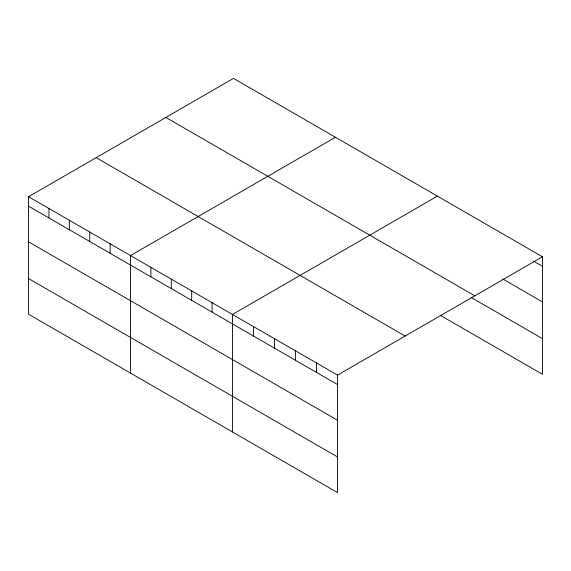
<?xml version="1.0" encoding="UTF-8"?>
<svg xmlns="http://www.w3.org/2000/svg" width="571" height="571" viewBox="0 0 571 571"><rect width="100%" height="100%" fill="white"/><g stroke="black" fill="none" stroke-linecap="round" stroke-linejoin="round"><path stroke-width="0.86" d="M337.511 420.213L337.511 375.097L28.55 196.717L28.55 314.221L337.511 492.602L337.511 420.213L28.55 241.84M440.405 315.363L542.45 374.283L542.45 256.779L233.489 78.398L28.55 196.717M335.448 137.261L130.509 255.587L130.509 373.091M437.4 196.131L232.468 314.45L232.468 431.954M337.511 375.097L542.45 256.779M533.442 261.047L542.45 266.243M502.68 278.933L542.45 301.895M165.861 117.448L474.822 295.821M471.168 297.477L542.45 338.632M96.178 157.675L405.139 336.048M28.55 206.188L337.511 384.561M28.55 278.569L337.511 456.95M316.505 362.963L316.505 372.435M295.493 350.837L295.493 360.308M274.487 338.71L274.487 348.174M253.474 326.576L253.474 336.048M212.077 302.673L212.077 312.144M191.685 290.903L191.685 300.367M171.293 279.126L171.293 288.598M150.901 267.356L150.901 276.821M110.117 243.81L110.117 253.281M89.726 232.04L89.726 241.504M69.334 220.263L69.334 229.735M48.942 208.494L48.942 217.958"/></g></svg>
